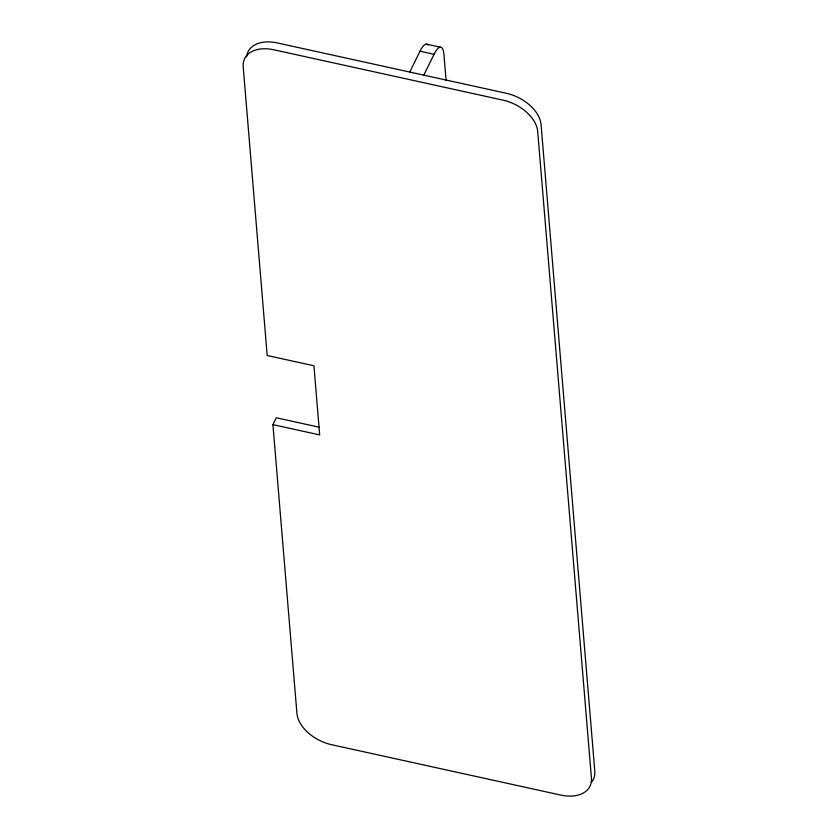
<?xml version="1.0" encoding="UTF-8"?>
<svg xmlns="http://www.w3.org/2000/svg" width="838" height="838" viewBox="0 0 838 838"><rect width="100%" height="100%" fill="white"/><g stroke="black" fill="none" stroke-linecap="round" stroke-linejoin="round"><path stroke-width="1.26" d="M409.656 72.257L420.016 51.202A24.889 6.851 -77.6 0 1 428.05 44.98M423.682 75.347L434.042 54.281A24.889 6.851 -77.6 0 1 443.92 54.407L446.088 80.448M272.926 424.646L319.676 434.912L313.936 365.766L267.186 355.501L243.198 66.81A34.85 22.312 26.2 0 1 273.911 49.798L502.968 100.141A34.85 22.312 26.2 0 1 537.703 131.535L591.429 778.052A34.85 22.312 26.2 0 1 560.716 795.063L331.659 744.72A34.85 22.312 26.2 0 1 296.924 713.327L272.926 424.646L276.31 417.774L319.268 427.223M426.406 44.131L440.432 47.211M420.016 51.202L434.042 54.281M246.592 56.848A34.85 22.312 26.2 0 1 277.284 42.937L506.341 93.28A34.85 22.312 26.2 0 1 541.076 124.673L594.802 771.19A34.85 22.312 26.2 0 1 591.429 782.325"/></g></svg>
